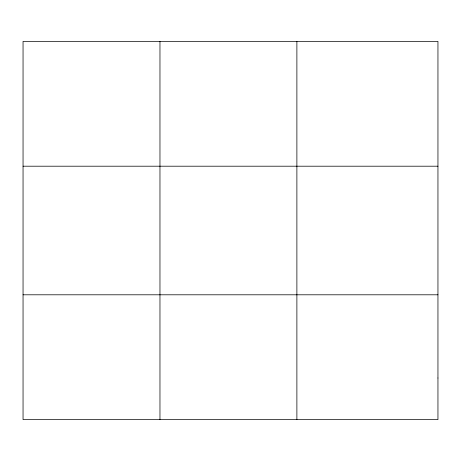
<?xml version="1.0" encoding="UTF-8"?>
<svg xmlns="http://www.w3.org/2000/svg" width="461" height="461" viewBox="0 0 461 461"><rect width="100%" height="100%" fill="white"/><g stroke="black" fill="none" stroke-linecap="round" stroke-linejoin="round"><path stroke-width="0.69" d="M159.967 419.608L159.967 41.392M296.884 419.608L296.884 41.392M23.05 166.202L437.95 166.202M23.05 294.798L437.95 294.798M437.95 378.003L437.95 419.608L23.05 419.608L23.05 41.392L437.95 41.392L437.95 378.003"/></g></svg>
